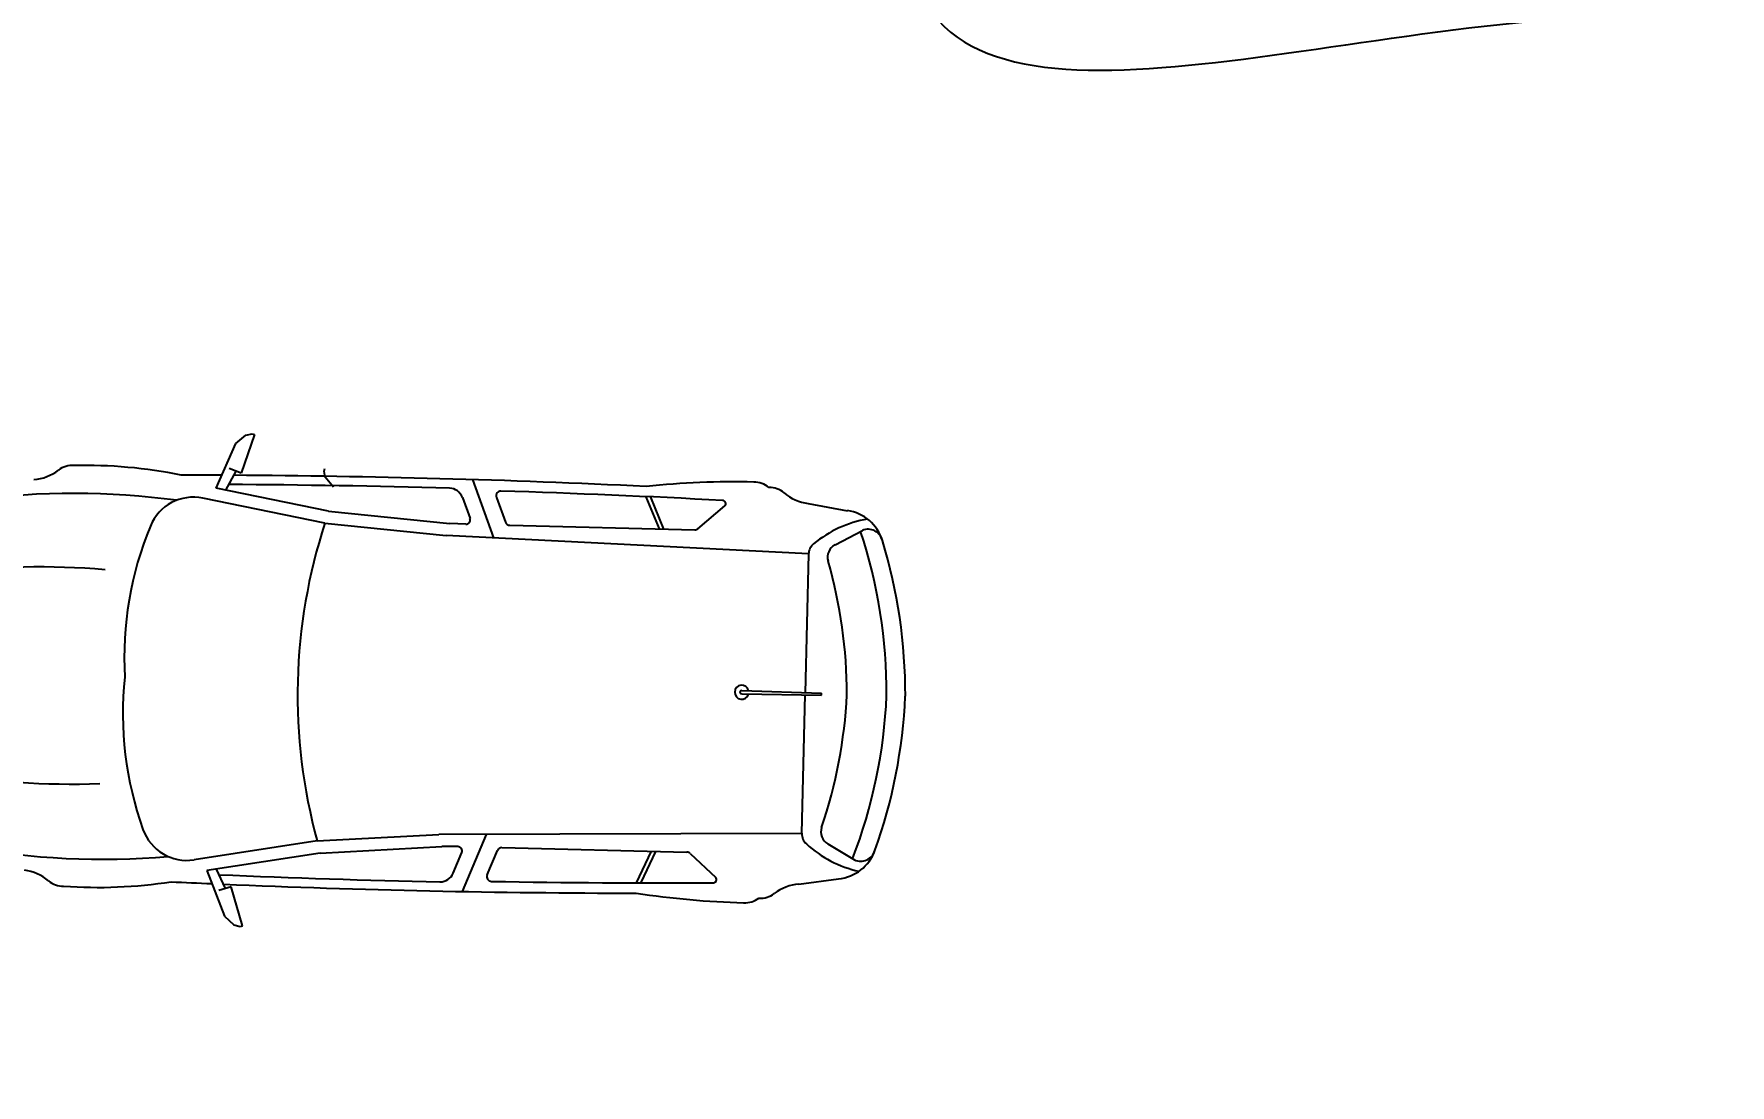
# Model space of a CAD drawing. Header units: millimetres. Extents: x 1418 to 1811, y 1796 to 1956.
# Drawn here: x 1463.45 to 1469.9, y 1819.16 to 1823.16 of the extents above; entities that cross this region are included whole.
import ezdxf

# ---------------------------------------------------------------- set-up
doc = ezdxf.new("R2010")
doc.units = ezdxf.units.MM
doc.layers.add('PA6_TEXTO', color=3, linetype='Continuous', lineweight=18)
doc.layers.add('VEGETAIS', color=3, linetype='Continuous')
doc.styles.add('200 Médio', font='arial.ttf', dxfattribs={"height": 0.75})
doc.styles.add('ARIAL', font='ARIAL', dxfattribs={"height": 0.2})
doc.dimstyles.new('AQ250', dxfattribs={"dimscale": 10, "dimtxt": 0.05, "dimasz": 0.03, "dimexe": 0.03, "dimexo": 0.025, "dimgap": 0.025, "dimtad": 1, "dimzin": 0, "dimdsep": 46, "dimtxsty": 'ARIAL', "dimblk": 'ARCHTICK', "dimcen": 0.09, "dimdle": 0.03, "dimclrt": 7, "dimadec": 0, "dimazin": 0, "dimtfac": 1, "dimtix": 1, "dimtmove": 2, "dimatfit": 3, "dimldrblk": 'OPEN90', "dimfxl": 1, "dimtvp": 1, "dimtolj": 1, "dimtzin": 0, "dimarcsym": 0})

# ---------------------------------------------------------------- blocks, each defined once
blk = doc.blocks.new('_ArchTick')
at = {"color": 0, "linetype": 'ByBlock', "const_width": 0.15}
blk.add_lwpolyline([(-0.5, -0.5), (0.5, 0.5)], dxfattribs=at)
blk = doc.blocks.new('*D5')
at = {"layer": 'Defpoints', "color": 0, "transparency": 16777216}
for p in [(1462.054, 1891.901), (1464.4477, 1891.8309), (1462.0087, 1808.5791)]:
    blk.add_point(p, dxfattribs=at)
at = {"layer": 'PA6_TEXTO', "color": 0, "lineweight": -2, "transparency": 16777216}
for p, q in [((1459.6062, 1808.3494), (1462.0628, 1892.2009)), ((1464.1978, 1891.8382), (1461.7541, 1891.9098)), ((1461.7588, 1808.5864), (1459.3151, 1808.658))]:
    blk.add_line(p, q, dxfattribs=at)
at = {"layer": 'PA6_TEXTO', "color": 0, "lineweight": -2, "transparency": 16777216, "xscale": 0.3, "yscale": 0.3, "zscale": 0.3}
for p, rotation in [((1462.054, 1891.901), 88.32188908293921), ((1459.615, 1808.6492), 268.3218890829392)]:
    blk.add_blockref('_ArchTick', p, dxfattribs=dict(at, rotation=rotation))
at = {"layer": 'PA6_TEXTO', "color": 7, "transparency": 16777216, "insert": (1461.4674, 1850.2566), "char_height": 0.75, "attachment_point": 5, "rotation": 268.32189, "style": '200 Médio'}
blk.add_mtext('\\A1;83.29', dxfattribs=at)
blk = doc.blocks.new('_Open90')
at = {"color": 0, "linetype": 'ByBlock', "lineweight": -2}
for p, q in [((-0.5, 0.5), (0, 0)), ((0, 0), (-1, 0)), ((0, 0), (-0.5, -0.5))]:
    blk.add_line(p, q, dxfattribs=at)

msp = doc.modelspace()

# ---------------------------------------------------------------- linework, layer by layer
at = {"linetype": 'ByBlock'}
for p, q in [((1464.1438, 1821.432), (1464.2191, 1821.6016)), ((1464.2191, 1821.6016), (1464.2566, 1821.6334)), ((1464.2904, 1821.6355), (1464.2392, 1821.4889)), ((1464.2566, 1821.6334), (1464.2805, 1821.6377)), ((1464.2805, 1821.6377), (1464.2904, 1821.6355)), ((1464.2187, 1821.4967), (1464.18, 1821.4246)), ((1464.2392, 1821.4889), (1464.194, 1821.506)), ((1464.5543, 1821.497), (1464.5566, 1821.5069)), ((1464.5587, 1821.4731), (1464.5543, 1821.497)), ((1464.5905, 1821.4356), (1464.5587, 1821.4731)), ((1465.1183, 1821.4643), (1465.1982, 1821.2433)), ((1464.5712, 1821.3446), (1464.1438, 1821.432)), ((1465.0795, 1821.3966), (1465.1086, 1821.3162)), ((1465.209, 1821.397), (1465.2433, 1821.3024)), ((1465.777, 1821.3996), (1465.8273, 1821.2769)), ((1465.7947, 1821.3974), (1465.8442, 1821.2765)), ((1464.5576, 1821.2992), (1464.0941, 1821.3941)), ((1464.5712, 1821.3446), (1465.0319, 1821.2979)), ((1465.9745, 1821.2778), (1466.0768, 1821.3645)), ((1466.393, 1821.3742), (1466.5428, 1821.3464)), ((1464.5576, 1821.2992), (1465.0184, 1821.2525)), ((1465.0927, 1821.2948), (1465.0319, 1821.2979)), ((1465.2595, 1821.2907), (1465.9625, 1821.2736)), ((1466.4952, 1821.2166), (1466.5994, 1821.2717)), ((1466.3948, 1821.182), (1465.0184, 1821.2525)), ((1466.3948, 1821.1807), (1466.382, 1820.655)), ((1466.1407, 1820.65), (1466.4436, 1820.6457)), ((1466.141, 1820.6633), (1466.4437, 1820.6529)), ((1466.369, 1820.1209), (1466.3818, 1820.6466)), ((1466.4436, 1820.6457), (1466.4437, 1820.6529)), ((1464.5283, 1820.0919), (1464.9907, 1820.1162)), ((1466.3689, 1820.1197), (1464.9907, 1820.1162)), ((1465.0802, 1819.8998), (1465.1708, 1820.1166)), ((1464.5283, 1820.0919), (1464.0607, 1820.0197)), ((1464.5396, 1820.0459), (1464.1085, 1819.9794)), ((1464.5396, 1820.0459), (1465.002, 1820.0702)), ((1465.0629, 1820.0703), (1465.002, 1820.0702)), ((1465.0447, 1819.9693), (1465.0777, 1820.0482)), ((1465.1741, 1819.9625), (1465.2129, 1820.0554)), ((1465.2297, 1820.0663), (1465.9327, 1820.0492)), ((1465.7412, 1819.9323), (1465.7975, 1820.0524)), ((1465.759, 1819.9336), (1465.8144, 1820.052)), ((1465.9444, 1820.0444), (1466.0425, 1819.9528)), ((1466.4676, 1820.0802), (1466.5689, 1820.0201)), ((1464.1085, 1819.9794), (1464.1754, 1819.8064)), ((1464.1801, 1819.9112), (1464.145, 1819.985)), ((1464.201, 1819.918), (1464.155, 1819.903)), ((1464.2449, 1819.769), (1464.201, 1819.918)), ((1466.3578, 1819.9277), (1466.5088, 1819.9482)), ((1464.1754, 1819.8064), (1464.2113, 1819.7728)), ((1464.2113, 1819.7728), (1464.235, 1819.7673)), ((1464.235, 1819.7673), (1464.2449, 1819.769))]:
    msp.add_line(p, q, dxfattribs=at)
for centre, radius, start, end in [((1463.4379, 1821.6417), 0.1776, 274.59514, 307.29275), ((1463.5978, 1821.4317), 0.0863, 86.07956, 127.29275), ((1463.6456, 1819.6944), 1.8239, 78.43151, 91.31705), ((1464.0035, 1784.8464), 36.6349, 89.74651, 89.98762), ((1464.0035, 1784.8464), 36.6349, 87.22374, 89.67686), ((1463.6015, 1818.4259), 2.9859, 82.43198, 97.32513), ((1464.0585, 1821.2201), 0.1776, 78.4356, 157.55245), ((1464.0035, 1784.8464), 36.5997, 88.39142, 89.70596), ((1465.0294, 1821.3785), 0.0533, 19.88481, 88.39142), ((1465.2257, 1821.4031), 0.0178, 88.21752, 199.88481), ((1464.0547, 1783.7721), 37.667, 86.93562, 88.21752), ((1466.1125, 1818.2594), 3.1964, 88.66594, 96.00822), ((1466.1886, 1821.3686), 0.0863, 49.91861, 91.1318), ((1466.2459, 1821.3484), 0.0863, 49.91861, 91.1318), ((1466.4158, 1821.5503), 0.1776, 229.91861, 262.61622), ((1466.0676, 1821.3728), 0.0124, 318.12798, 86.81202), ((1466.5197, 1821.1856), 0.1625, 16.88594, 81.82526), ((1465.1045, 1820.7879), 1.3093, 157.55245, 183.24983), ((1466.5509, 1820.6467), 2.0974, 161.87391, 178.60568), ((1465.0935, 1821.3107), 0.016, 267.09824, 19.88481), ((1465.26, 1821.3085), 0.0178, 199.88481, 268.60568), ((1465.963, 1821.2914), 0.0178, 268.60568, 310.25101), ((1466.6925, 1820.8837), 0.437, 99.72161, 129.58608), ((1464.7313, 1820.6522), 1.9599, 359.74063, 18.30765), ((1466.6204, 1821.2194), 0.0563, 13.73187, 111.95888), ((1466.448, 1821.1794), 0.0533, 129.58608, 178.60568), ((1466.5201, 1821.1695), 0.0533, 117.8997, 195.89984), ((1464.7568, 1820.6483), 2.0055, 359.80735, 16.9459), ((1464.6965, 1820.6468), 1.8438, 0.00388, 15.99477), ((1463.4697, 1818.1467), 2.9859, 85.14972, 97.01935), ((1465.0993, 1820.576), 1.3093, 173.96153, 199.65891), ((1466.5509, 1820.6467), 2.0974, 178.60568, 195.33745), ((1466.1408, 1820.6567), 0.0268, 12.36596, 344.8454), ((1466.1408, 1820.6567), 0.00665, 88.60568, 268.60568), ((1464.6987, 1820.7368), 1.8438, 341.21659, 357.20748), ((1464.7332, 1820.7298), 1.9599, 338.90371, 357.47073), ((1464.7588, 1820.7324), 2.0055, 340.26546, 357.40401), ((1463.595, 1823.2936), 2.9859, 260.19201, 272.06164), ((1464.0336, 1820.1953), 0.1776, 199.65891, 278.77576), ((1466.4222, 1820.1196), 0.0533, 178.60568, 227.62528), ((1466.4947, 1820.126), 0.0533, 161.31152, 239.31166), ((1463.7131, 1823.0083), 2.9859, 259.88623, 274.77938), ((1465.0629, 1820.0543), 0.016, 337.32655, 90.11312), ((1465.2293, 1820.0485), 0.0178, 88.60568, 157.32655), ((1465.9323, 1820.0314), 0.0178, 46.96034, 88.60568), ((1466.6808, 1820.4031), 0.437, 227.62528, 257.48975), ((1466.4935, 1820.1099), 0.1625, 275.3861, 340.32542), ((1466.5925, 1820.0712), 0.0563, 245.25248, 343.47948), ((1463.3931, 1819.8044), 0.1776, 49.91861, 82.61622), ((1463.5631, 1820.0063), 0.0863, 229.91861, 271.1318), ((1463.6954, 1821.7392), 1.8239, 265.8943, 278.77985), ((1465.7482, 1856.5285), 36.6349, 267.22374, 267.46485), ((1465.7482, 1856.5285), 36.5997, 267.5054, 268.81994), ((1465.7482, 1856.5285), 36.6349, 267.5345, 269.98762), ((1464.9956, 1819.9898), 0.0533, 268.81994, 337.32655), ((1465.1905, 1819.9557), 0.0178, 157.32655, 268.99384), ((1465.8516, 1857.5991), 37.667, 268.99384, 270.27574), ((1466.0328, 1819.945), 0.0124, 270.39934, 39.08338), ((1466.372, 1819.7507), 0.1776, 94.59514, 127.29275), ((1466.2291, 1823.0525), 3.1964, 261.20314, 268.54542), ((1466.1539, 1819.9432), 0.0863, 266.07956, 307.29275), ((1466.2121, 1819.9607), 0.0863, 266.07956, 307.29275)]:
    msp.add_arc(centre, radius, start, end, dxfattribs=at)
at = {"layer": 'VEGETAIS'}
msp.add_open_spline([(1466.8673, 1824.7832), (1466.7632, 1824.184), (1466.4452, 1822.3547), (1468.6996, 1823.3254), (1469.8952, 1823.217)], degree=3, knots=[0, 0, 0, 0, 1.497493, 4.572203, 4.572203, 4.572203, 4.572203], dxfattribs=at)

# ---------------------------------------------------------------- dimensions: what is measured, and where the dimension line sits
at = {"layer": 'PA6_TEXTO'}
dim = msp.add_aligned_dim(p1=(1462.0087, 1808.5791), p2=(1464.4477, 1891.8309), distance=2.3947, dimstyle='AQ250', override={"dimtxsty": '200 Médio'}, dxfattribs=at)
dim.commit()
dim.dimension.update_dxf_attribs({"geometry": '*D5', "text_midpoint": (1461.4674, 1850.2566)})

doc.saveas('drawing.dxf')
